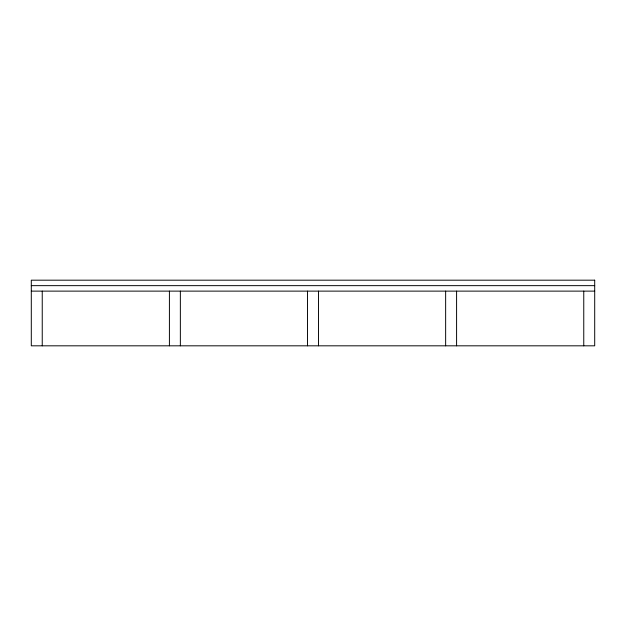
<?xml version="1.0" encoding="UTF-8"?>
<svg xmlns="http://www.w3.org/2000/svg" width="626" height="626" viewBox="0 0 626 626"><rect width="100%" height="100%" fill="white"/><g stroke="black" fill="none" stroke-linecap="round" stroke-linejoin="round"><path stroke-width="0.94" d="M31.3 285.652L594.7 285.652M31.3 291.121L594.7 291.121M583.761 291.121L583.761 345.818M456.589 291.121L456.589 345.818M445.642 291.121L445.642 345.818M318.47 291.121L318.47 345.818M307.53 291.121L307.53 345.818M180.358 291.121L180.358 345.818M169.411 291.121L169.411 345.818M42.239 291.121L42.239 345.818M594.7 280.182L31.3 280.182L31.3 345.818L594.7 345.818L594.7 280.182"/></g></svg>
